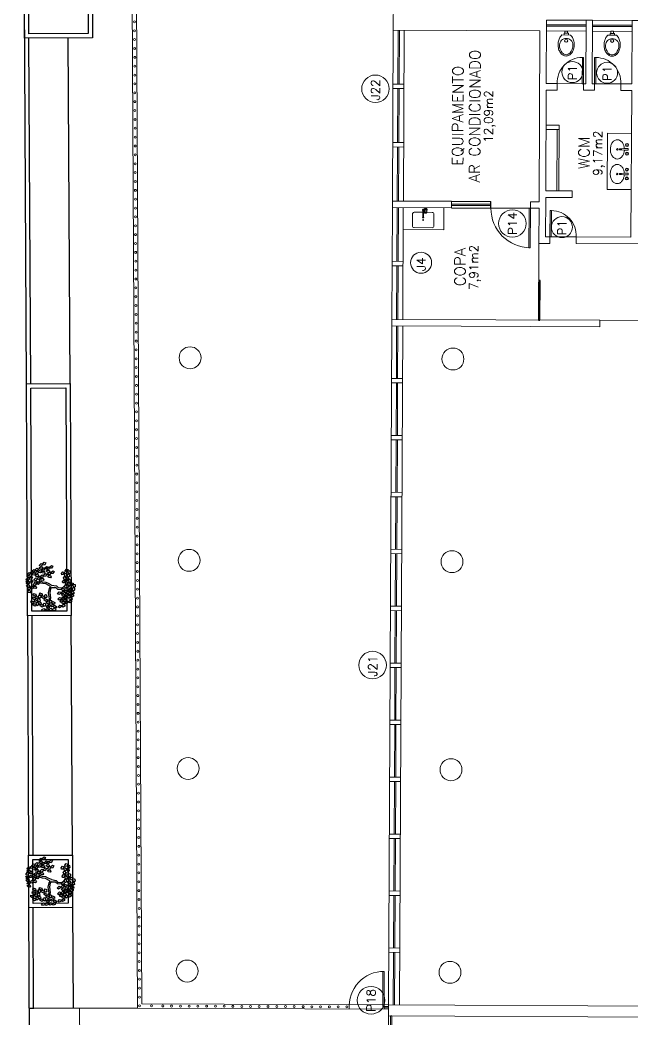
# Model space of a CAD drawing. Extents: x -1057 to 3416, y -340 to 4111.
# Drawn here: x -312.68 to -298.71, y 277.66 to 300.47 of the extents above; entities that cross this region are included whole.
import ezdxf
from ezdxf.enums import TextEntityAlignment as Align

# ---------------------------------------------------------------- set-up
doc = ezdxf.new("R2010")
doc.units = 0
doc.header["$LTSCALE"] = 50
for name, pattern in [('CONTINU', [0]), ('DGN Style 1', [0.003115, 5.18318e-06, -0.00311]), ('HIDDEN', [9.525, 6.35, -3.175])]:
    doc.linetypes.add(name, pattern=pattern)
doc.layers.add('0.1', color=8, linetype='Continuous', lineweight=13)
doc.layers.add('Margem A3', color=8, linetype='DGN Style 1', lineweight=0)
doc.layers.add('OK', color=96, linetype='Continuous')
doc.styles.get("Standard").update_dxf_attribs({"font": 'romans.shx'})

# ---------------------------------------------------------------- blocks, each defined once
blk = doc.blocks.new('P60')
at = {"color": 252}
blk.add_lwpolyline([(-0.6, 0.06), (0, 0.06), (0, 0.03), (-0.6, 0.03)], close=True, dxfattribs=at)
at = {"color": 8}
blk.add_arc((-0.029, 0.06), 0.571, 87.1025, 180, dxfattribs=at)
blk = doc.blocks.new('Vaso')
for points in [[(0.03, -0.05), (0.03, 0), (-0.03, 0), (-0.03, -0.05)], [(0.05, -0.09), (0.05, -0.05), (-0.05, -0.05), (-0.05, -0.09)]]:
    blk.add_lwpolyline(points)
for points in [[(0.183, -0.31, -0.071776), (0.168, -0.413, -0.083144), (0.129, -0.494, -0.106699), (0.065, -0.552, -0.132564), (-0.002, -0.57, -0.132564), (-0.069, -0.552, -0.106699), (-0.133, -0.494, -0.083144), (-0.172, -0.413, -0.071776), (-0.187, -0.31, -0.071776), (-0.172, -0.207, -0.083144), (-0.133, -0.126, -0.060171), (-0.1, -0.09), (0.096, -0.09, -0.060171), (0.129, -0.126, -0.083144), (0.168, -0.207, -0.071776)], [(-0.088, -0.497, 0.2474), (0, -0.541, 0.2474), (0.088, -0.497, 0.197858), (0.152, -0.318, 0.418329), (0, -0.168, 0.418329), (-0.152, -0.318, 0.197858)]]:
    blk.add_lwpolyline(points, format="xyb", close=True)
blk.add_circle((-0.002, -0.22), 0.0352)
blk = doc.blocks.new('PIA')
for p, q in [((0, 0.245), (0.044, 0.245)), ((0.01, 0.23), (0.01, 0.06)), ((0.01, 0.215), (0.031, 0.215)), ((0.03, 0.175), (0.01, 0.175))]:
    blk.add_line(p, q)
blk.add_lwpolyline([(-0.01, 0.23), (-0.01, 0.06)])
for points in [[(0.08, 0.173), (0.08, 0.21, 0.133256), (0.078, 0.217, 0.106756), (0.073, 0.223, 0.082828), (0.065, 0.227, 0.071352), (0.055, 0.228, 0.071352), (0.045, 0.227, 0.082828), (0.037, 0.223, 0.106756), (0.032, 0.217, 0.133256), (0.03, 0.21), (0.03, 0.173)], [(-0.01, 0.175), (-0.205, 0.175, 0.414214), (-0.245, 0.135), (-0.245, -0.135, 0.414214), (-0.205, -0.175), (0.205, -0.175, 0.414214), (0.245, -0.135), (0.245, 0.135, 0.414214), (0.205, 0.175), (0.08, 0.175)]]:
    blk.add_lwpolyline(points, format="xyb")
at = {"color": 8}
for points in [[(0.046, 0.245, 0.263265), (0.037, 0.23), (0.037, 0.223)], [(0.073, 0.223), (0.073, 0.23, 0.546464), (0.048, 0.246, 0.546464)]]:
    blk.add_lwpolyline(points, format="xyb", dxfattribs=at)
blk.add_lwpolyline([(0.03, 0.173, 0.133256), (0.032, 0.166, 0.106756), (0.037, 0.16, 0.082828), (0.045, 0.157, 0.071352), (0.055, 0.155, 0.071352), (0.065, 0.157, 0.082828), (0.073, 0.16, 0.106756), (0.078, 0.166, 0.133256), (0.08, 0.173, 0.133256), (0.078, 0.179, 0.106756), (0.073, 0.185, 0.082828), (0.065, 0.189, 0.071352), (0.055, 0.19, 0.071352), (0.045, 0.189, 0.082828), (0.037, 0.185, 0.106756), (0.032, 0.179, 0.133256)], format="xyb", close=True)
blk.add_lwpolyline([(0.062, 0.165, 0.133256), (0.062, 0.167, 0.106756), (0.06, 0.169, 0.082828), (0.058, 0.17, 0.071352), (0.055, 0.171, 0.071352), (0.052, 0.17, 0.082828), (0.05, 0.169, 0.106756), (0.048, 0.167, 0.133256), (0.047, 0.165, 0.133256), (0.048, 0.163, 0.106756), (0.05, 0.162, 0.082828), (0.052, 0.16, 0.071352), (0.055, 0.16, 0.071352), (0.058, 0.16, 0.082828), (0.06, 0.162, 0.106756), (0.062, 0.163, 0.133256)], format="xyb", close=True, dxfattribs=at)
blk.add_circle((0, 0), 0.01)
for centre, radius, start, end in [((0, 0.23), 0.015, 311.8103, 228.1897), ((0, 0.23), 0.01, 0.0002, 180.0002), ((0.044, 0.255), 0.01, 270, 294.62), ((0, 0.06), 0.01, 180.0001, 0.0001)]:
    blk.add_arc(centre, radius, start, end)
for centre, radius, start, end in [((0.055, 0.23), 0.035, 315.5847, 154.6231), ((0, 0.06), 0.0125, 143.1301, 36.8699), ((0.055, 0.23), 0.035, 205.3769, 224.4153)]:
    blk.add_arc(centre, radius, start, end, dxfattribs=at)
blk = doc.blocks.new('Cuba')
blk.add_lwpolyline([(0.001, 0.05), (-0.007, 0.05, -0.389688), (-0.009, 0.052, -0.017234), (-0.019, 0.248, -0.418769), (-0.017, 0.25), (0.001, 0.25), (0.019, 0.25, -0.418769), (0.021, 0.248, -0.017234), (0.011, 0.052, -0.389688), (0.009, 0.05)], format="xyb", close=True)
blk.add_lwpolyline([(-0.016, 0.16, 0.059592), (-0.087, 0.147, 0.084248), (-0.156, 0.113, 0.106469), (-0.205, 0.058, 0.130159), (-0.22, 0, 0.130159), (-0.205, -0.058, 0.106469), (-0.156, -0.113, 0.084248), (-0.087, -0.147, 0.073281), (0, -0.16, 0.073281), (0.087, -0.147, 0.084248), (0.156, -0.113, 0.106469), (0.205, -0.058, 0.130159), (0.22, 0, 0.130159), (0.205, 0.058, 0.106469), (0.156, 0.113, 0.084248), (0.087, 0.147, 0.058268), (0.018, 0.159, 0.073281)], format="xyb")
for centre, radius in [((-0.099, 0.22), 0.035), ((0.101, 0.22), 0.035), ((0, 0), 0.0175)]:
    blk.add_circle(centre, radius)
at = {"color": 8}
for centre, radius in [((-0.099, 0.22), 0.025), ((-0.099, 0.22), 0.024), ((0.101, 0.22), 0.025), ((0.101, 0.22), 0.024)]:
    blk.add_circle(centre, radius, dxfattribs=at)
blk = doc.blocks.new('ÁREA')
for p in [(0.00005, 0.00376), (0, 0)]:
    blk.add_attdef('COMPARTIMENTO', text='', height=0.0025).set_placement(p, align=Align.CENTER)
at = {"color": 1}
for p in [(-0.00005, -0.00376), (-0.0001, -0.00752)]:
    blk.add_attdef('ÁREA', text='', height=0.002, dxfattribs=at).set_placement(p, align=Align.CENTER)
blk = doc.blocks.new('L', base_point=(1.368, 0.591))
at = {"color": 3, "lineweight": -2}
for p, q in [((1.275, 0.567), (1.306, 0.592)), ((1.288, 0.517), (1.275, 0.567)), ((1.281, 0.65), (1.312, 0.675)), ((1.294, 0.6), (1.281, 0.65)), ((1.317, 0.508), (1.288, 0.517)), ((1.322, 0.591), (1.294, 0.6)), ((1.306, 0.592), (1.336, 0.538)), ((1.312, 0.675), (1.342, 0.621)), ((1.336, 0.538), (1.317, 0.508)), ((1.342, 0.621), (1.322, 0.591)), ((1.337, 0.489), (1.356, 0.548)), ((1.376, 0.484), (1.337, 0.489)), ((1.356, 0.548), (1.391, 0.554)), ((1.404, 0.527), (1.376, 0.484)), ((1.391, 0.554), (1.404, 0.527))]:
    blk.add_line(p, q, dxfattribs=at)
blk = doc.blocks.new('Árvore-13')
at = {"color": 3}
for p, q in [((0.572, 0.715), (0.607, 0.819)), ((-0.795, 0.302), (-0.961, 0.415)), ((-0.795, 0.406), (-0.953, 0.499)), ((-0.357, 0.349), (-0.795, 0.406)), ((-0.366, 0.227), (-0.795, 0.302)), ((-0.129, 0.105), (-0.366, 0.227)), ((-0.068, 0.19), (-0.357, 0.349)), ((-0.068, -0.036), (-0.129, 0.105)), ((0.029, 0.068), (-0.068, 0.19)), ((0.029, 0.068), (0.318, 0.331)), ((0.116, -0.055), (0.283, 0.133)), ((0.283, 0.133), (0.423, 0.284)), ((0.318, 0.331), (0.405, 0.537)), ((0.405, 0.537), (0.484, 0.659)), ((0.423, 0.284), (0.502, 0.509)), ((0.484, 0.659), (0.572, 0.715)), ((0.502, 0.509), (0.633, 0.668)), ((0.633, 0.668), (0.782, 0.715)), ((-0.296, -0.392), (-0.418, -0.693)), ((-0.199, -0.449), (-0.313, -0.74)), ((-0.147, -0.299), (-0.296, -0.392)), ((-0.05, -0.383), (-0.199, -0.449)), ((-0.068, -0.036), (-0.147, -0.299)), ((0.116, -0.055), (-0.05, -0.383)), ((-0.313, -0.74), (-0.243, -0.89))]:
    blk.add_line(p, q, dxfattribs=at)
at = {"color": 3, "xscale": 3.048, "yscale": 3.048, "zscale": 3.048}
for p, rotation in [((-0.716, 1.448), 295.0165150851705), ((-0.488, 1.26), 295.0165150851705), ((-0.252, 1.138), 295.0165150851705), ((0.169, 1.448), 190.1248425347958), ((0.581, 1.401), 190.1248425347958), ((0.852, 1.344), 190.1248425347958), ((1.211, 1.147), 190.1248425347958), ((-1.303, 0.884), 347.8021081598379), ((-0.926, 0.959), 295.0165150851705), ((-0.848, 0.462), 295.0165150851705), ((-0.348, 0.687), 295.0165150851705), ((0.353, 0.95), 190.1248425347958), ((0.677, 0.781), 190.1248425347958), ((1.124, 0.565), 190.1248425347958), ((1.317, 0.753), 190.1248425347958), ((-1.443, 0.368), 347.8021081598379), ((-1.128, 0.415), 347.8021081598379), ((0.765, 0.274), 190.1248425347958), ((0.8, -0.299), 190.1248425347958), ((1.203, -0.317), 190.1248425347958), ((1.246, 0.039), 190.1248425347958), ((1.579, 0.114), 190.1248425347958), ((-0.103, -0.899), 66.16076666471405), ((-0.453, -1.397), 66.16076666471405), ((-0.015, -1.19), 66.16076666471405), ((0.502, -1.003), 66.16076666471405), ((0.616, -1.322), 66.16076666471405)]:
    blk.add_blockref('L', p, dxfattribs=dict(at, rotation=rotation))
for p in [(-1.391, -0.308), (-1.233, -0.881), (-1.049, -0.533), (-0.848, -0.449), (-0.445, -0.543), (-0.874, -1.134), (-0.672, -1.021), (-0.453, -1.04)]:
    blk.add_blockref('L', p, dxfattribs=at)

msp = doc.modelspace()

# ---------------------------------------------------------------- linework, layer by layer
at = {"layer": '0.1', "color": 8}
for p, q in [((-310.17, 310.149), (-310.005, 277.912)), ((-310.07, 310.092), (-309.906, 278.012)), ((-300.665, 300.357), (-299.765, 300.353)), ((-300.664, 300.467), (-299.764, 300.463)), ((-299.615, 300.352), (-298.715, 300.348)), ((-299.614, 300.462), (-298.714, 300.458)), ((-304.184, 296.334), (-304.165, 300.234)), ((-304.061, 299.001), (-304.055, 300.234)), ((-304.025, 300.234), (-304.031, 299)), ((-303.915, 300.233), (-303.934, 296.333)), ((-299.765, 300.323), (-300.665, 300.327)), ((-299.765, 300.213), (-300.665, 300.217)), ((-298.715, 300.318), (-299.615, 300.322)), ((-298.716, 300.208), (-299.615, 300.212)), ((-300.421, 299.016), (-299.821, 299.013)), ((-299.571, 299.012), (-298.971, 299.009)), ((-304.068, 297.667), (-304.062, 298.901)), ((-304.032, 298.9), (-304.038, 297.667)), ((-300.676, 298.067), (-300.376, 298.066)), ((-300.376, 298.066), (-300.383, 296.566)), ((-300.676, 297.968), (-300.376, 297.966)), ((-300.426, 297.966), (-300.433, 296.566)), ((-299.283, 296.598), (-299.277, 297.881)), ((-298.727, 297.878), (-299.277, 297.881)), ((-304.074, 296.334), (-304.068, 297.567)), ((-304.038, 297.567), (-304.044, 296.334)), ((-298.733, 296.596), (-299.283, 296.598)), ((-304.197, 293.634), (-304.185, 296.184)), ((-304.081, 294.959), (-304.075, 296.184)), ((-304.045, 296.184), (-304.051, 294.959)), ((-303.935, 296.183), (-303.947, 293.633)), ((-303.009, 296.179), (-303.012, 295.679)), ((-301.035, 296.169), (-301.935, 296.174)), ((-303.012, 295.679), (-303.937, 295.683)), ((-299.988, 295.514), (-300.588, 295.517)), ((-304.087, 293.634), (-304.081, 294.859)), ((-304.051, 294.859), (-304.057, 293.634)), ((-298.447, 293.607), (-299.447, 293.612)), ((-304.273, 277.985), (-304.198, 293.484)), ((-304.094, 292.284), (-304.088, 293.484)), ((-304.058, 293.484), (-304.064, 292.284)), ((-303.948, 293.483), (-304.023, 277.983)), ((-304.204, 292.284), (-303.954, 292.283)), ((-304.204, 292.184), (-303.954, 292.183)), ((-304.1, 290.984), (-304.094, 292.184)), ((-304.064, 292.184), (-304.07, 290.984)), ((-304.211, 290.884), (-303.961, 290.883)), ((-304.21, 290.984), (-303.96, 290.983)), ((-304.106, 289.684), (-304.101, 290.884)), ((-304.071, 290.884), (-304.076, 289.684)), ((-304.216, 289.685), (-303.966, 289.683)), ((-304.217, 289.585), (-303.967, 289.583)), ((-304.113, 288.384), (-304.107, 289.584)), ((-304.077, 289.584), (-304.083, 288.384)), ((-304.223, 288.385), (-303.973, 288.383)), ((-304.223, 288.285), (-303.973, 288.283)), ((-304.119, 287.084), (-304.113, 288.284)), ((-304.083, 288.284), (-304.089, 287.084)), ((-304.229, 287.085), (-303.979, 287.083)), ((-304.229, 286.985), (-303.979, 286.983)), ((-304.125, 285.784), (-304.119, 286.984)), ((-304.089, 286.984), (-304.095, 285.784)), ((-304.235, 285.785), (-303.985, 285.783)), ((-304.236, 285.685), (-303.986, 285.683)), ((-304.132, 284.484), (-304.126, 285.684)), ((-304.096, 285.684), (-304.102, 284.484)), ((-304.242, 284.485), (-303.992, 284.483)), ((-304.242, 284.385), (-303.992, 284.383)), ((-304.138, 283.184), (-304.132, 284.384)), ((-304.102, 284.384), (-304.108, 283.184)), ((-304.248, 283.185), (-303.998, 283.183)), ((-304.248, 283.085), (-303.998, 283.083)), ((-304.144, 281.884), (-304.138, 283.084)), ((-304.108, 283.084), (-304.114, 281.884)), ((-304.254, 281.885), (-304.004, 281.883)), ((-304.255, 281.785), (-304.005, 281.783)), ((-304.15, 280.584), (-304.145, 281.784)), ((-304.115, 281.784), (-304.12, 280.584)), ((-304.26, 280.585), (-304.01, 280.583)), ((-304.261, 280.485), (-304.011, 280.483)), ((-304.157, 279.284), (-304.151, 280.484)), ((-304.121, 280.484), (-304.127, 279.284)), ((-304.267, 279.285), (-304.017, 279.283)), ((-304.267, 279.185), (-304.017, 279.183)), ((-304.163, 277.984), (-304.157, 279.184)), ((-304.127, 279.184), (-304.133, 277.984)), ((-304.373, 277.885), (-304.369, 278.75)), ((-304.273, 277.985), (-309.906, 278.012)), ((-311.295, 272.162), (-311.325, 277.912)), ((-304.273, 277.885), (-310.005, 277.912)), ((-305.173, 277.954), (-305.173, 277.989)), ((-304.274, 277.735), (-304.3, 272.285))]:
    msp.add_line(p, q, dxfattribs=at)
at = {"layer": '0.1', "color": 7}
for p, q in [((-304.165, 300.234), (-304.155, 302.484)), ((-300.671, 299.017), (-300.664, 300.467)), ((-299.771, 299.013), (-299.764, 300.463)), ((-299.764, 300.463), (-299.614, 300.462)), ((-299.621, 299.012), (-299.614, 300.462)), ((-298.721, 299.008), (-298.714, 300.458)), ((-298.714, 300.458), (-298.564, 300.457)), ((-304.165, 300.234), (-300.815, 300.218)), ((-300.834, 296.318), (-300.815, 300.218)), ((-300.671, 299.017), (-300.421, 299.016)), ((-300.422, 298.866), (-300.421, 299.016)), ((-299.821, 299.013), (-299.822, 298.863)), ((-299.821, 299.013), (-299.771, 299.013)), ((-299.621, 299.012), (-299.571, 299.012)), ((-299.571, 299.012), (-299.572, 298.862)), ((-298.972, 298.859), (-298.971, 299.009)), ((-298.971, 299.009), (-298.721, 299.008)), ((-300.683, 296.568), (-300.672, 298.867)), ((-300.672, 298.867), (-300.422, 298.866)), ((-299.822, 298.863), (-299.572, 298.862)), ((-298.972, 298.859), (-298.722, 298.858)), ((-298.738, 295.508), (-298.722, 298.858)), ((-300.683, 296.568), (-300.083, 296.565)), ((-300.083, 296.565), (-300.084, 296.415)), ((-304.185, 296.184), (-304.184, 296.334)), ((-304.184, 296.334), (-302.834, 296.328)), ((-302.835, 296.178), (-302.834, 296.328)), ((-301.034, 296.319), (-301.035, 296.169)), ((-301.034, 296.319), (-300.834, 296.318)), ((-300.688, 295.518), (-300.684, 296.418)), ((-300.684, 296.418), (-300.084, 296.415)), ((-304.185, 296.184), (-302.835, 296.178)), ((-301.035, 296.169), (-300.835, 296.168)), ((-300.839, 295.368), (-300.835, 296.168)), ((-300.839, 295.368), (-300.589, 295.367)), ((-300.688, 295.518), (-300.588, 295.517)), ((-300.588, 295.517), (-300.589, 295.367)), ((-299.989, 295.364), (-299.988, 295.514)), ((-299.989, 295.364), (-298.489, 295.357)), ((-299.988, 295.514), (-298.738, 295.508)), ((-304.197, 293.634), (-304.198, 293.484)), ((-304.197, 293.634), (-299.447, 293.612)), ((-299.448, 293.462), (-299.447, 293.612)), ((-304.198, 293.484), (-299.448, 293.462)), ((-304.273, 277.985), (-304.274, 277.735)), ((-304.273, 277.985), (-296.673, 277.948)), ((-304.274, 277.735), (-296.674, 277.698))]:
    msp.add_line(p, q, dxfattribs=at)
at = {"layer": '0.1', "color": 8, "linetype": 'CONTINU', "lineweight": -2}
for p, q in [((-302.835, 296.268), (-301.935, 296.264)), ((-302.834, 296.328), (-301.934, 296.324)), ((-301.935, 296.174), (-301.934, 296.324)), ((-302.835, 296.238), (-301.935, 296.234)), ((-302.835, 296.178), (-301.935, 296.174))]:
    msp.add_line(p, q, dxfattribs=at)
at = {"layer": '0.1', "color": 8, "linetype": 'CONTINU'}
msp.add_line((-300.839, 295.368), (-300.847, 293.618), dxfattribs=at)
at = {"layer": '0.1', "color": 8}
for points in [[(-304.171, 299.001), (-303.921, 299)], [(-303.922, 298.9), (-304.172, 298.901)], [(-304.178, 297.668), (-303.928, 297.667)], [(-303.928, 297.567), (-304.178, 297.568)], [(-301.035, 296.169), (-301.039, 295.269), (-301.069, 295.269), (-301.065, 296.169)], [(-304.191, 294.959), (-303.941, 294.958)], [(-303.941, 294.858), (-304.191, 294.859)], [(-304.369, 278.75), (-304.399, 278.75), (-304.403, 277.95), (-304.273, 277.95)], [(-304.273, 277.92), (-304.373, 277.92)]]:
    msp.add_lwpolyline(points, dxfattribs=at)
at = {"layer": '0.1', "color": 8, "linetype": 'CONTINU', "lineweight": -2}
msp.add_lwpolyline([(-300.817, 293.618), (-300.813, 294.518), (-300.843, 294.518), (-300.847, 293.618)], close=True, dxfattribs=at)
at = {"layer": '0.1', "color": 8}
msp.add_lwpolyline([(-304.201, 276.372), (-304.194, 277.734), (-304.224, 277.734), (-304.231, 276.372)], close=True, dxfattribs=at)
for centre, radius in [((-310.07, 300.424), 0.0225), ((-310.069, 300.222), 0.0225), ((-310.068, 300.019), 0.0225), ((-310.067, 299.817), 0.0225), ((-310.066, 299.615), 0.0225), ((-310.065, 299.412), 0.0225), ((-300.076, 299.279), 0.24), ((-299.283, 299.262), 0.24), ((-310.064, 299.21), 0.0225), ((-304.571, 298.897), 0.314), ((-310.063, 299.007), 0.0225), ((-310.062, 298.805), 0.0225), ((-310.061, 298.603), 0.0225), ((-310.06, 298.4), 0.0225), ((-310.059, 298.198), 0.0225), ((-310.058, 297.996), 0.0225), ((-310.057, 297.793), 0.0225), ((-310.056, 297.591), 0.0225), ((-310.055, 297.389), 0.0225), ((-310.054, 297.186), 0.0225), ((-310.053, 296.984), 0.0225), ((-310.052, 296.781), 0.0225), ((-310.051, 296.579), 0.0225), ((-310.05, 296.377), 0.0225), ((-310.049, 296.174), 0.0225), ((-301.445, 295.822), 0.314), ((-310.048, 295.972), 0.0225), ((-310.047, 295.77), 0.0225), ((-300.314, 295.739), 0.24), ((-310.046, 295.567), 0.0225), ((-310.045, 295.365), 0.0225), ((-310.044, 295.163), 0.0225), ((-303.529, 294.926), 0.24), ((-310.043, 294.96), 0.0225), ((-310.041, 294.758), 0.0225), ((-310.04, 294.555), 0.0225), ((-310.039, 294.353), 0.0225), ((-310.038, 294.151), 0.0225), ((-310.037, 293.948), 0.0225), ((-310.036, 293.746), 0.0225), ((-310.035, 293.544), 0.0225), ((-310.034, 293.341), 0.0225), ((-310.033, 293.139), 0.0225), ((-310.032, 292.937), 0.0225), ((-308.802, 292.757), 0.25), ((-310.031, 292.734), 0.0225), ((-310.03, 292.532), 0.0225), ((-310.029, 292.329), 0.0225), ((-310.028, 292.127), 0.0225), ((-310.027, 291.925), 0.0225), ((-310.026, 291.722), 0.0225), ((-310.025, 291.52), 0.0225), ((-310.024, 291.318), 0.0225), ((-310.023, 291.115), 0.0225), ((-310.022, 290.913), 0.0225), ((-310.021, 290.711), 0.0225), ((-310.02, 290.508), 0.0225), ((-310.019, 290.306), 0.0225), ((-310.018, 290.103), 0.0225), ((-310.017, 289.901), 0.0225), ((-310.016, 289.699), 0.0225), ((-310.015, 289.496), 0.0225), ((-310.014, 289.294), 0.0225), ((-310.012, 289.092), 0.0225), ((-310.011, 288.889), 0.0225), ((-310.01, 288.687), 0.0225), ((-310.009, 288.485), 0.0225), ((-310.008, 288.282), 0.0225), ((-308.824, 288.132), 0.25), ((-310.007, 288.08), 0.0225), ((-310.006, 287.877), 0.0225), ((-310.005, 287.675), 0.0225), ((-310.004, 287.473), 0.0225), ((-310.003, 287.27), 0.0225), ((-310.002, 287.068), 0.0225), ((-310.001, 286.866), 0.0225), ((-310, 286.663), 0.0225), ((-309.999, 286.461), 0.0225), ((-309.998, 286.259), 0.0225), ((-309.997, 286.056), 0.0225), ((-304.635, 285.742), 0.314), ((-309.996, 285.854), 0.0225), ((-309.995, 285.651), 0.0225), ((-309.994, 285.449), 0.0225), ((-309.993, 285.247), 0.0225), ((-309.992, 285.044), 0.0225), ((-309.991, 284.842), 0.0225), ((-309.99, 284.64), 0.0225), ((-309.989, 284.437), 0.0225), ((-309.988, 284.235), 0.0225), ((-309.987, 284.033), 0.0225), ((-309.986, 283.83), 0.0225), ((-309.984, 283.628), 0.0225), ((-308.847, 283.382), 0.25), ((-309.983, 283.425), 0.0225), ((-309.982, 283.223), 0.0225), ((-309.981, 283.021), 0.0225), ((-309.98, 282.818), 0.0225), ((-309.979, 282.616), 0.0225), ((-309.978, 282.414), 0.0225), ((-309.977, 282.211), 0.0225), ((-309.976, 282.009), 0.0225), ((-309.975, 281.807), 0.0225), ((-309.974, 281.604), 0.0225), ((-309.973, 281.402), 0.0225), ((-309.972, 281.199), 0.0225), ((-309.971, 280.997), 0.0225), ((-309.97, 280.795), 0.0225), ((-309.969, 280.592), 0.0225), ((-309.968, 280.39), 0.0225), ((-309.967, 280.188), 0.0225), ((-309.966, 279.985), 0.0225), ((-309.965, 279.783), 0.0225), ((-309.964, 279.581), 0.0225), ((-309.963, 279.378), 0.0225), ((-309.962, 279.176), 0.0225), ((-309.961, 278.974), 0.0225), ((-308.869, 278.757), 0.25), ((-309.96, 278.771), 0.0225), ((-309.959, 278.569), 0.0225), ((-309.958, 278.366), 0.0225), ((-304.672, 278.089), 0.314), ((-309.957, 278.164), 0.0225), ((-309.956, 277.962), 0.0225), ((-309.683, 277.961), 0.0225), ((-309.423, 277.96), 0.0225), ((-309.223, 277.959), 0.0225), ((-309.023, 277.958), 0.0225), ((-308.823, 277.957), 0.0225), ((-308.623, 277.956), 0.0225), ((-308.423, 277.955), 0.0225), ((-308.223, 277.954), 0.0225), ((-308.023, 277.953), 0.0225), ((-307.823, 277.952), 0.0225), ((-307.623, 277.951), 0.0225), ((-307.423, 277.95), 0.0225), ((-307.223, 277.949), 0.0225), ((-307.023, 277.948), 0.0225), ((-306.823, 277.947), 0.0225), ((-306.623, 277.946), 0.0225), ((-306.423, 277.945), 0.0225), ((-306.223, 277.944), 0.0225), ((-306.023, 277.943), 0.0225), ((-305.823, 277.942), 0.0225), ((-305.623, 277.941), 0.0225), ((-305.423, 277.94), 0.0225), ((-305.223, 277.939), 0.0225)]:
    msp.add_circle(centre, radius, dxfattribs=at)
at = {"layer": '0.1', "color": 7}
for centre in [(-302.802, 292.728), (-302.824, 288.103), (-302.847, 283.353), (-302.869, 278.728)]:
    msp.add_circle(centre, 0.25, dxfattribs=at)
at = {"layer": '0.1', "color": 8}
for centre, radius, start, end in [((-301.035, 296.169), 0.9, 179.7233, 269.7233), ((-304.373, 277.95), 0.8, 89.7233, 184.3837)]:
    msp.add_arc(centre, radius, start, end, dxfattribs=at)
at = {"layer": 'Margem A3', "color": 7, "linetype": 'CONTINU', "lineweight": -2}
for p, q in [((-312.539, 292.163), (-312.586, 302.712)), ((-312.439, 292.164), (-312.482, 300.054)), ((-311.539, 292.171), (-311.582, 300.057)), ((-312.516, 286.869), (-312.489, 281.401)), ((-312.416, 286.869), (-312.389, 281.401)), ((-311.489, 281.405), (-311.516, 286.877)), ((-312.443, 271.074), (-312.484, 280.201)), ((-312.374, 277.901), (-312.384, 280.202)), ((-311.484, 280.205), (-311.472, 277.905)), ((-312.374, 277.901), (-312.474, 277.901)), ((-310.005, 277.912), (-312.372, 277.9))]:
    msp.add_line(p, q, dxfattribs=at)
for points in [[(-312.579, 303.259), (-311.026, 303.262), (-311.029, 300.057), (-312.582, 300.054), (-312.579, 303.259)], [(-312.478, 303.159), (-311.126, 303.162), (-311.13, 300.157), (-312.482, 300.154), (-312.478, 303.159)], [(-312.539, 292.163), (-311.539, 292.171), (-311.516, 286.877), (-312.516, 286.869), (-312.539, 292.163)], [(-312.438, 292.064), (-311.638, 292.07), (-311.617, 286.976), (-312.417, 286.969), (-312.438, 292.064)], [(-312.489, 281.401), (-311.489, 281.405), (-311.484, 280.205), (-312.484, 280.201), (-312.489, 281.401)], [(-312.388, 281.301), (-311.588, 281.305), (-311.585, 280.305), (-312.385, 280.301), (-312.388, 281.301)]]:
    msp.add_lwpolyline(points, dxfattribs=at)

# ---------------------------------------------------------------- block references
at = {"layer": '0.1', "color": 8}
for name, p, rotation in [('Vaso', (-300.215, 300.215), 359.7232820208157), ('Vaso', (-299.165, 300.21), 359.7232820208157), ('P60', (-299.601, 299.012), 269.7232820208157), ('PIA', (-303.481, 295.902), 359.7232820208157), ('P60', (-300.618, 295.517), 269.7232820208157)]:
    msp.add_blockref(name, p, dxfattribs=dict(at, rotation=rotation))
ref = msp.add_blockref('ÁREA', (-302.179, 298.272), dxfattribs=dict(at, xscale=133.3333333333332, yscale=133.3333333333332, zscale=133.3333333333332, rotation=89.72328202081573))
ref.add_attrib('COMPARTIMENTO', 'AR CONDICIONADO', dxfattribs={"layer": '0', "color": 3, "height": 0.25, "rotation": 89.7233}).set_placement((-302.179, 298.272), align=Align.CENTER)
ref.add_attrib('ÁREA', '12,09m2', dxfattribs={"layer": '0', "color": 1, "height": 0.2, "rotation": 89.7233}).set_placement((-301.891, 298.264), align=Align.CENTER)
ref.add_attrib('COMPARTIMENTO', 'EQUIPAMENTO', dxfattribs={"layer": '0', "color": 3, "height": 0.25, "rotation": 89.7233}).set_placement((-302.567, 298.28), align=Align.CENTER)
at = {"layer": '0.1', "color": 8, "xscale": -1}
for name, p, rotation in [('P60', (-299.791, 299.013), 89.72328202081586), ('Cuba', (-299.049, 297.514), 269.7232820208156), ('Cuba', (-299.052, 296.951), 269.7232820208156)]:
    msp.add_blockref(name, p, dxfattribs=dict(at, rotation=rotation))
at = {"layer": '0.1', "color": 8}
ref = msp.add_blockref('ÁREA', (-299.685, 297.434), dxfattribs=dict(at, xscale=133.3333333333332, yscale=133.3333333333332, zscale=133.3333333333332, rotation=89.72328202081573))
ref.add_attrib('COMPARTIMENTO', 'WCM', dxfattribs={"layer": '0', "color": 3, "height": 0.25, "rotation": 89.7233}).set_placement((-299.685, 297.434), align=Align.CENTER)
ref.add_attrib('ÁREA', '9,17m2', dxfattribs={"layer": '0', "color": 1, "height": 0.2, "rotation": 89.7233}).set_placement((-299.397, 297.426), align=Align.CENTER)
ref = msp.add_blockref('ÁREA', (-302.515, 294.827), dxfattribs=dict(at, xscale=133.3333333333332, yscale=133.3333333333332, zscale=133.3333333333332, rotation=89.72328202081573))
ref.add_attrib('COMPARTIMENTO', 'COPA', dxfattribs={"layer": '0', "color": 3, "height": 0.25, "rotation": 89.7233}).set_placement((-302.515, 294.827), align=Align.CENTER)
ref.add_attrib('ÁREA', '7,91m2', dxfattribs={"layer": '0', "color": 1, "height": 0.2, "rotation": 89.7233}).set_placement((-302.227, 294.819), align=Align.CENTER)
at = {"layer": 'OK', "color": 3, "linetype": 'HIDDEN', "xscale": 0.3107660917594164, "yscale": 0.3107660917594164, "zscale": 0.3107660917594164, "rotation": 106.5717532991235}
for p in [(-311.968, 287.529), (-311.974, 280.808)]:
    msp.add_blockref('Árvore-13', p, dxfattribs=at)

# ---------------------------------------------------------------- texts
at = {"layer": '0.1', "color": 7}
for s, p in [('P1', (-299.975, 299.087)), ('P1', (-299.182, 299.071)), ('J22', (-304.471, 298.631)), ('P14', (-301.345, 295.557)), ('P1', (-300.214, 295.548)), ('J4', (-303.428, 294.735)), ('J21', (-304.535, 285.477)), ('P18', (-304.572, 277.824))]:
    msp.add_text(s, height=0.2, rotation=89.7233, dxfattribs=at).set_placement(p)

doc.saveas('drawing.dxf')
